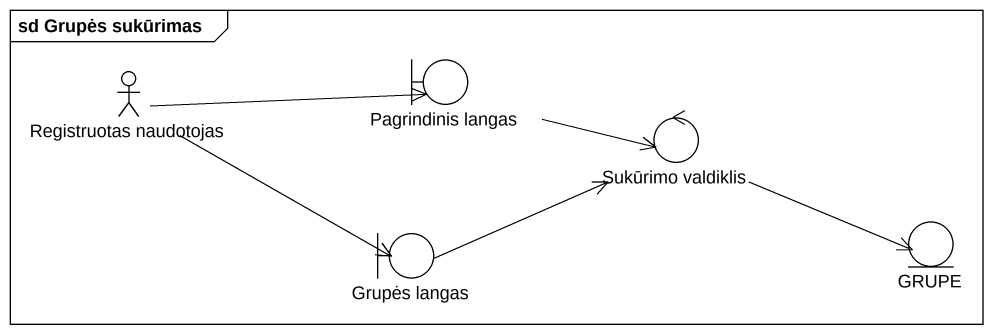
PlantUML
@startuml
mainframe sd Grupės sukūrimas
actor "Registruotas naudotojas" as Registruotas_naudotojas
boundary "Pagrindinis langas" as Pagrindinis_langas
control "Sukūrimo valdiklis" as Sukūrimo_valdiklis
boundary "Grupės langas" as Grupės_langas
entity GRUPE
Registruotas_naudotojas -right-> Pagrindinis_langas
Registruotas_naudotojas -right-> Grupės_langas
Pagrindinis_langas -right-> Sukūrimo_valdiklis
Sukūrimo_valdiklis -right-> GRUPE
Grupės_langas -right-> Sukūrimo_valdiklis
@enduml
